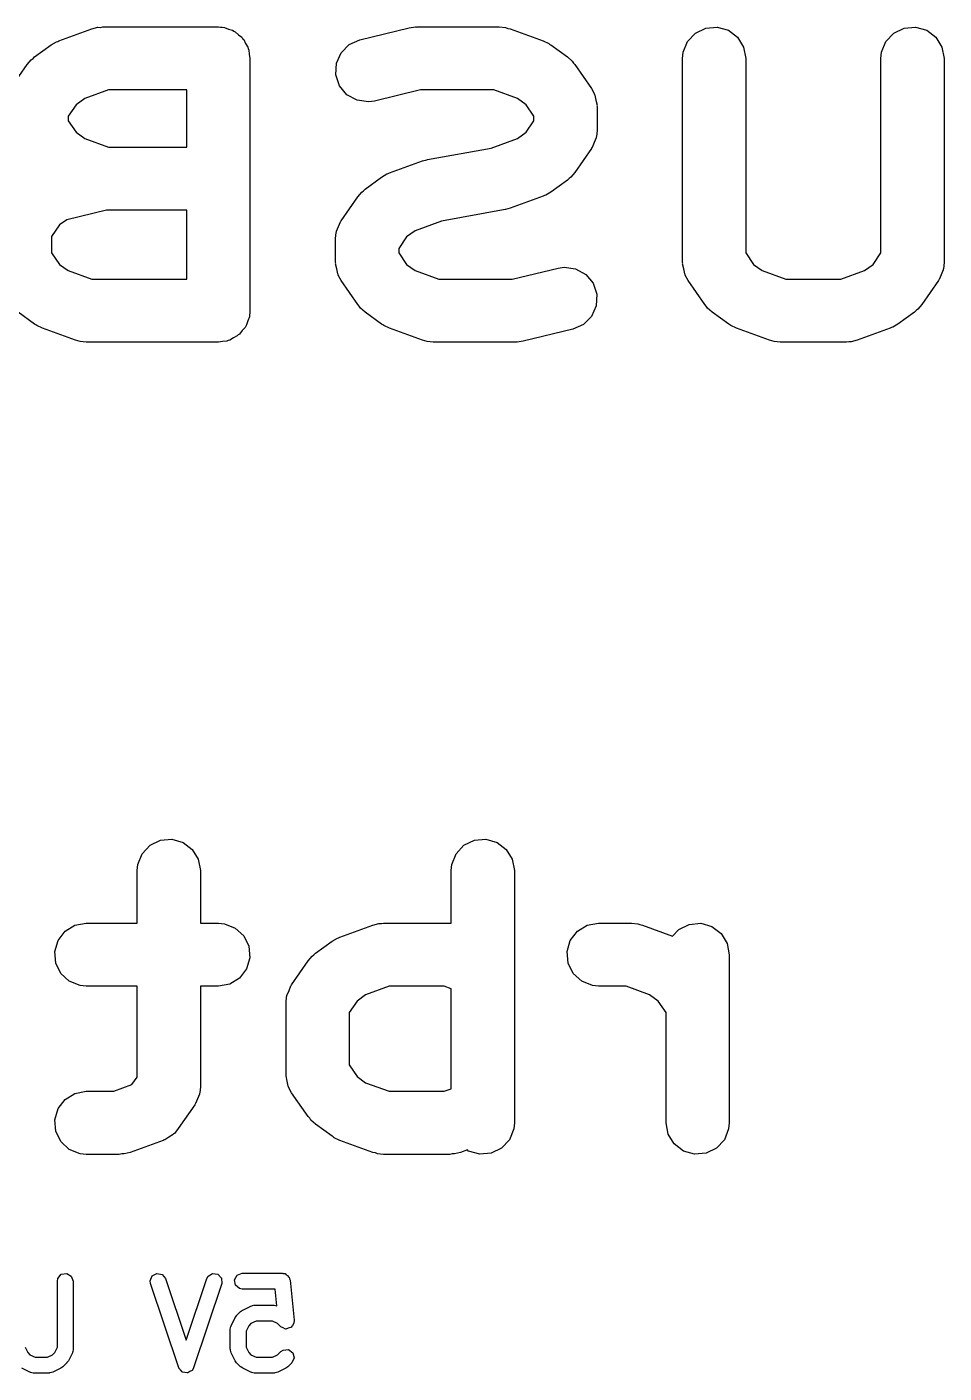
# Model space of a CAD drawing. Extents: x 100.2 to 143.8, y -105 to -53.7.
# Drawn here: x 134.12 to 142.84, y -104.83 to -92.02 of the extents above; entities that cross this region are included whole.
import ezdxf

# ---------------------------------------------------------------- set-up
doc = ezdxf.new("R2010")
doc.units = 0
doc.layers.add('BLACK', color=7, linetype='CONTINUOUS')

msp = doc.modelspace()

# ---------------------------------------------------------------- linework, layer by layer
at = {"layer": 'BLACK', "linetype": 'CONTINUOUS'}
for p, q in [((134.426, -92.1541), (134.74, -92.0398)), ((134.74, -92.0398), (134.797, -92.0252)), ((134.797, -92.0252), (134.82, -92.0259)), ((134.82, -92.0259), (134.843, -92.0217)), ((134.843, -92.0217), (135.943, -92.0217)), ((135.943, -92.0217), (135.964, -92.0238)), ((135.964, -92.0238), (135.972, -92.0231)), ((135.972, -92.0231), (135.98, -92.0253)), ((135.98, -92.0253), (136.001, -92.0274)), ((136.001, -92.0274), (136.039, -92.0424)), ((136.039, -92.0424), (136.078, -92.0537)), ((136.078, -92.0537), (136.089, -92.0627)), ((136.089, -92.0627), (136.103, -92.0681)), ((136.103, -92.0681), (136.133, -92.0957)), ((136.133, -92.0957), (136.165, -92.1202)), ((137.286, -92.1444), (137.758, -92.0302)), ((137.758, -92.0302), (137.816, -92.022)), ((137.816, -92.022), (137.822, -92.0229)), ((137.822, -92.0229), (137.829, -92.0217)), ((137.829, -92.0217), (138.614, -92.0217)), ((138.614, -92.0217), (138.673, -92.0274)), ((138.673, -92.0274), (138.694, -92.036)), ((138.694, -92.036), (138.717, -92.0398)), ((138.717, -92.0398), (139.031, -92.1541)), ((140.404, -92.1614), (140.478, -92.0809)), ((140.478, -92.0809), (140.577, -92.0326)), ((140.577, -92.0326), (140.686, -92.0231)), ((140.686, -92.0231), (140.792, -92.0537)), ((140.792, -92.0537), (140.879, -92.1202)), ((142.289, -92.1614), (142.364, -92.0809)), ((142.364, -92.0809), (142.463, -92.0326)), ((142.463, -92.0326), (142.572, -92.0231)), ((142.572, -92.0231), (142.678, -92.0537)), ((142.678, -92.0537), (142.765, -92.1202)), ((134.195, -92.3077), (134.352, -92.1934)), ((134.352, -92.1934), (134.403, -92.1637)), ((134.403, -92.1637), (134.415, -92.1606)), ((134.415, -92.1606), (134.426, -92.1541)), ((136.165, -92.1202), (136.173, -92.1328)), ((136.173, -92.1328), (136.184, -92.1428)), ((136.184, -92.1428), (136.201, -92.1792)), ((136.201, -92.1792), (136.223, -92.2137)), ((136.223, -92.2137), (136.225, -92.2283)), ((137.109, -92.2675), (137.186, -92.1894)), ((137.186, -92.1894), (137.286, -92.1444)), ((139.031, -92.1541), (139.084, -92.1793)), ((139.084, -92.1793), (139.093, -92.1879)), ((139.093, -92.1879), (139.105, -92.1934)), ((139.105, -92.1934), (139.262, -92.3077)), ((140.363, -92.2634), (140.404, -92.1614)), ((140.879, -92.1202), (140.937, -92.2137)), ((140.937, -92.2137), (140.957, -92.3217)), ((142.249, -92.2634), (142.289, -92.1614)), ((142.765, -92.1202), (142.823, -92.2137)), ((142.823, -92.2137), (142.843, -92.3217)), ((134.124, -92.3803), (134.162, -92.3355)), ((134.162, -92.3355), (134.18, -92.3235)), ((134.18, -92.3235), (134.195, -92.3077)), ((136.225, -92.2283), (136.232, -92.2415)), ((136.232, -92.2415), (136.235, -92.2819)), ((136.235, -92.2819), (136.243, -92.3217)), ((136.243, -92.3217), (136.243, -94.7217)), ((137.065, -92.3681), (137.109, -92.2675)), ((139.262, -92.3077), (139.306, -92.3466)), ((139.306, -92.3466), (139.318, -92.365)), ((140.357, -92.3217), (140.363, -92.2634)), ((140.357, -94.2646), (140.357, -92.3217)), ((140.957, -92.3217), (140.957, -94.1714)), ((142.243, -92.3217), (142.249, -92.2634)), ((142.243, -94.1714), (142.243, -92.3217)), ((142.843, -92.3217), (142.843, -94.2646)), ((133.967, -92.6089), (134.124, -92.3803)), ((137.06, -92.4779), (137.065, -92.3681)), ((137.095, -92.582), (137.06, -92.4779)), ((139.318, -92.365), (139.333, -92.3803)), ((139.333, -92.3803), (139.49, -92.6089)), ((137.165, -92.6666), (137.095, -92.582)), ((139.49, -92.6089), (139.518, -92.6602)), ((134.671, -92.7035), (134.589, -92.7626)), ((134.896, -92.6217), (134.671, -92.7035)), ((135.643, -92.6217), (134.896, -92.6217)), ((135.643, -93.1646), (135.643, -92.6217)), ((137.261, -92.7202), (137.165, -92.6666)), ((137.37, -92.7357), (137.261, -92.7202)), ((137.428, -92.7276), (137.37, -92.7357)), ((137.864, -92.6217), (137.428, -92.7276)), ((138.561, -92.6217), (137.864, -92.6217)), ((138.786, -92.7035), (138.561, -92.6217)), ((138.868, -92.7626), (138.786, -92.7035)), ((139.518, -92.6602), (139.52, -92.6659)), ((139.52, -92.6659), (139.523, -92.6709)), ((139.523, -92.6709), (139.532, -92.7192)), ((139.532, -92.7192), (139.543, -92.7673)), ((134.589, -92.7626), (134.514, -92.872)), ((138.943, -92.872), (138.868, -92.7626)), ((139.543, -92.7673), (139.542, -92.7731)), ((139.542, -92.7731), (139.543, -92.7789)), ((139.543, -92.7789), (139.543, -93.0074)), ((134.514, -92.872), (134.514, -92.9143)), ((134.514, -92.9143), (134.589, -93.0236)), ((138.868, -93.0236), (138.943, -92.9143)), ((138.943, -92.9143), (138.943, -92.872)), ((134.589, -93.0236), (134.671, -93.0828)), ((134.671, -93.0828), (134.896, -93.1646)), ((138.536, -93.174), (138.786, -93.0828)), ((138.786, -93.0828), (138.868, -93.0236)), ((139.515, -93.122), (139.496, -93.1677)), ((139.535, -93.077), (139.515, -93.122)), ((139.537, -93.0657), (139.535, -93.0711)), ((139.535, -93.0711), (139.535, -93.077)), ((139.543, -93.0074), (139.537, -93.0657)), ((134.896, -93.1646), (135.643, -93.1646)), ((137.932, -93.2837), (138.536, -93.174)), ((139.49, -93.1774), (139.333, -93.406)), ((139.492, -93.172), (139.49, -93.1774)), ((139.496, -93.1677), (139.492, -93.172)), ((137.569, -93.4112), (137.883, -93.2969)), ((137.883, -93.2969), (137.926, -93.2858)), ((137.926, -93.2858), (137.932, -93.2837)), ((137.338, -93.5648), (137.495, -93.4505)), ((137.495, -93.4505), (137.545, -93.4209)), ((137.545, -93.4209), (137.558, -93.4177)), ((137.558, -93.4177), (137.569, -93.4112)), ((139.262, -93.4786), (139.105, -93.5929)), ((139.277, -93.4628), (139.262, -93.4786)), ((139.295, -93.4507), (139.277, -93.4628)), ((139.333, -93.406), (139.295, -93.4507)), ((137.267, -93.6375), (137.305, -93.5927)), ((137.305, -93.5927), (137.323, -93.5806)), ((137.323, -93.5806), (137.338, -93.5648)), ((139.031, -93.6322), (138.717, -93.7465)), ((139.042, -93.6257), (139.031, -93.6322)), ((139.055, -93.6226), (139.042, -93.6257)), ((139.105, -93.5929), (139.055, -93.6226)), ((137.11, -93.866), (137.267, -93.6375)), ((138.668, -93.7597), (138.064, -93.8695)), ((138.674, -93.7576), (138.668, -93.7597)), ((138.717, -93.7465), (138.674, -93.7576)), ((134.5, -93.8564), (134.432, -93.9055)), ((134.879, -93.7646), (134.5, -93.8564)), ((135.643, -93.7646), (134.879, -93.7646)), ((135.643, -94.4217), (135.643, -93.7646)), ((137.085, -93.9214), (137.104, -93.8757)), ((137.104, -93.8757), (137.108, -93.8714)), ((137.108, -93.8714), (137.11, -93.866)), ((138.064, -93.8695), (137.814, -93.9606)), ((134.432, -93.9055), (134.357, -94.0149)), ((134.357, -94.0149), (134.357, -94.1714)), ((137.057, -94.036), (137.063, -93.9777)), ((137.063, -93.9777), (137.065, -93.9723)), ((137.065, -93.9664), (137.085, -93.9214)), ((137.065, -93.9723), (137.065, -93.9664)), ((137.732, -94.0198), (137.657, -94.1292)), ((137.814, -93.9606), (137.732, -94.0198)), ((137.057, -94.2646), (137.057, -94.036)), ((137.657, -94.1292), (137.657, -94.1714)), ((134.357, -94.1714), (134.432, -94.2808)), ((137.058, -94.2703), (137.057, -94.2646)), ((137.057, -94.2761), (137.058, -94.2703)), ((137.068, -94.3242), (137.057, -94.2761)), ((137.657, -94.1714), (137.732, -94.2808)), ((140.358, -94.2703), (140.357, -94.2646)), ((140.357, -94.2761), (140.358, -94.2703)), ((140.368, -94.3242), (140.357, -94.2761)), ((140.957, -94.1714), (141.032, -94.2808)), ((142.168, -94.2808), (142.243, -94.1714)), ((142.843, -94.2646), (142.837, -94.3228)), ((134.432, -94.2808), (134.514, -94.3399)), ((134.514, -94.3399), (134.739, -94.4217)), ((137.077, -94.3726), (137.068, -94.3242)), ((137.08, -94.3776), (137.077, -94.3726)), ((137.082, -94.3833), (137.08, -94.3776)), ((137.11, -94.4345), (137.082, -94.3833)), ((137.732, -94.2808), (137.814, -94.3399)), ((137.814, -94.3399), (138.039, -94.4217)), ((138.736, -94.4217), (139.172, -94.3159)), ((139.172, -94.3159), (139.23, -94.3077)), ((139.23, -94.3077), (139.339, -94.3232)), ((139.339, -94.3232), (139.435, -94.3769)), ((139.435, -94.3769), (139.505, -94.4614)), ((140.377, -94.3726), (140.368, -94.3242)), ((140.38, -94.3776), (140.377, -94.3726)), ((140.382, -94.3833), (140.38, -94.3776)), ((140.41, -94.4345), (140.382, -94.3833)), ((141.032, -94.2808), (141.114, -94.3399)), ((141.114, -94.3399), (141.339, -94.4217)), ((141.861, -94.4217), (142.086, -94.3399)), ((142.086, -94.3399), (142.168, -94.2808)), ((142.815, -94.3791), (142.796, -94.4249)), ((142.835, -94.3341), (142.815, -94.3791)), ((142.837, -94.3228), (142.835, -94.3283)), ((142.835, -94.3283), (142.835, -94.3341)), ((134.739, -94.4217), (135.643, -94.4217)), ((137.267, -94.6631), (137.11, -94.4345)), ((138.039, -94.4217), (138.736, -94.4217)), ((139.505, -94.4614), (139.54, -94.5655)), ((140.567, -94.6631), (140.41, -94.4345)), ((141.339, -94.4217), (141.861, -94.4217)), ((142.79, -94.4345), (142.633, -94.6631)), ((142.792, -94.4292), (142.79, -94.4345)), ((142.796, -94.4249), (142.792, -94.4292)), ((139.54, -94.5655), (139.535, -94.6753)), ((134.195, -94.85), (134.038, -94.7358)), ((136.237, -94.78), (136.222, -94.8176)), ((136.239, -94.7585), (136.237, -94.78)), ((136.241, -94.751), (136.239, -94.7585)), ((136.243, -94.7217), (136.241, -94.7432)), ((136.241, -94.7432), (136.241, -94.751)), ((137.282, -94.6785), (137.267, -94.6631)), ((137.294, -94.6969), (137.282, -94.6785)), ((137.338, -94.7358), (137.294, -94.6969)), ((137.495, -94.85), (137.338, -94.7358)), ((139.491, -94.7759), (139.414, -94.854)), ((139.535, -94.6753), (139.491, -94.7759)), ((140.582, -94.6785), (140.567, -94.6631)), ((140.594, -94.6969), (140.582, -94.6785)), ((140.638, -94.7358), (140.594, -94.6969)), ((140.795, -94.85), (140.638, -94.7358)), ((142.562, -94.7358), (142.405, -94.85)), ((142.577, -94.72), (142.562, -94.7358)), ((142.595, -94.7079), (142.577, -94.72)), ((142.633, -94.6631), (142.595, -94.7079)), ((134.207, -94.8556), (134.195, -94.85)), ((134.216, -94.8641), (134.207, -94.8556)), ((134.269, -94.8894), (134.216, -94.8641)), ((134.583, -95.0037), (134.269, -94.8894)), ((136.169, -94.9117), (136.144, -94.944)), ((136.196, -94.882), (136.169, -94.9117)), ((136.202, -94.8683), (136.196, -94.882)), ((136.211, -94.8565), (136.202, -94.8683)), ((136.222, -94.8176), (136.211, -94.8565)), ((137.507, -94.8556), (137.495, -94.85)), ((137.516, -94.8641), (137.507, -94.8556)), ((137.569, -94.8894), (137.516, -94.8641)), ((137.883, -95.0037), (137.569, -94.8894)), ((139.314, -94.899), (138.842, -95.0133)), ((139.414, -94.854), (139.314, -94.899)), ((140.807, -94.8556), (140.795, -94.85)), ((140.816, -94.8641), (140.807, -94.8556)), ((140.869, -94.8894), (140.816, -94.8641)), ((141.183, -95.0037), (140.869, -94.8894)), ((142.331, -94.8894), (142.017, -95.0037)), ((142.342, -94.8829), (142.331, -94.8894)), ((142.355, -94.8797), (142.342, -94.8829)), ((142.405, -94.85), (142.355, -94.8797)), ((134.606, -95.0074), (134.583, -95.0037)), ((134.627, -95.016), (134.606, -95.0074)), ((134.686, -95.0217), (134.627, -95.016)), ((135.943, -95.0217), (134.686, -95.0217)), ((135.983, -95.0143), (135.943, -95.0217)), ((136.023, -95.0108), (135.983, -95.0143)), ((136.036, -95.0043), (136.023, -95.0108)), ((136.051, -95.0016), (136.036, -95.0043)), ((136.085, -94.9803), (136.051, -95.0016)), ((136.122, -94.9626), (136.085, -94.9803)), ((136.132, -94.9517), (136.122, -94.9626)), ((136.144, -94.944), (136.132, -94.9517)), ((137.906, -95.0074), (137.883, -95.0037)), ((137.927, -95.016), (137.906, -95.0074)), ((137.986, -95.0217), (137.927, -95.016)), ((138.771, -95.0217), (137.986, -95.0217)), ((138.778, -95.0205), (138.771, -95.0217)), ((138.784, -95.0214), (138.778, -95.0205)), ((138.842, -95.0133), (138.784, -95.0214)), ((141.206, -95.0074), (141.183, -95.0037)), ((141.227, -95.016), (141.206, -95.0074)), ((141.286, -95.0217), (141.227, -95.016)), ((141.914, -95.0217), (141.286, -95.0217)), ((141.937, -95.0175), (141.914, -95.0217)), ((141.96, -95.0182), (141.937, -95.0175)), ((142.017, -95.0037), (141.96, -95.0182)), ((135.293, -99.8089), (135.391, -99.7606)), ((135.391, -99.7606), (135.501, -99.7511)), ((135.501, -99.7511), (135.606, -99.7817)), ((135.606, -99.7817), (135.694, -99.8482)), ((138.278, -99.8089), (138.377, -99.7606)), ((138.377, -99.7606), (138.486, -99.7511)), ((138.486, -99.7511), (138.592, -99.7817)), ((138.592, -99.7817), (138.679, -99.8482)), ((135.177, -99.9914), (135.218, -99.8894)), ((135.218, -99.8894), (135.293, -99.8089)), ((135.694, -99.8482), (135.751, -99.9417)), ((138.163, -99.9914), (138.204, -99.8894)), ((138.204, -99.8894), (138.278, -99.8089)), ((138.679, -99.8482), (138.737, -99.9417)), ((135.171, -100.05), (135.177, -99.9914)), ((135.751, -99.9417), (135.771, -100.05)), ((138.157, -100.05), (138.163, -99.9914)), ((138.737, -99.9417), (138.757, -100.05)), ((135.171, -100.55), (135.171, -100.05)), ((135.771, -100.05), (135.771, -100.55)), ((138.157, -100.551), (138.157, -100.05)), ((138.757, -100.05), (138.757, -102.45)), ((134.578, -100.57), (134.686, -100.55)), ((134.686, -100.55), (135.171, -100.55)), ((135.771, -100.55), (135.943, -100.55)), ((135.943, -100.55), (136.001, -100.555)), ((137.412, -100.568), (137.468, -100.553)), ((137.468, -100.553), (137.492, -100.554)), ((137.492, -100.554), (137.514, -100.55)), ((137.514, -100.55), (138.143, -100.55)), ((138.143, -100.55), (138.157, -100.551)), ((139.449, -100.57), (139.557, -100.55)), ((139.557, -100.55), (139.871, -100.55)), ((139.871, -100.55), (139.93, -100.555)), ((140.42, -100.561), (140.529, -100.551)), ((140.529, -100.551), (140.635, -100.582)), ((134.418, -100.715), (134.484, -100.627)), ((134.484, -100.627), (134.578, -100.57)), ((136.001, -100.555), (136.103, -100.596)), ((136.103, -100.596), (136.184, -100.671)), ((136.184, -100.671), (136.232, -100.77)), ((137.097, -100.682), (137.412, -100.568)), ((139.289, -100.715), (139.356, -100.627)), ((139.356, -100.627), (139.449, -100.57)), ((139.93, -100.555), (139.951, -100.564)), ((139.951, -100.564), (139.974, -100.568)), ((139.974, -100.568), (140.262, -100.673)), ((140.262, -100.673), (140.321, -100.609)), ((140.321, -100.609), (140.42, -100.561)), ((140.635, -100.582), (140.722, -100.648)), ((140.722, -100.648), (140.78, -100.742)), ((134.387, -100.82), (134.418, -100.715)), ((136.232, -100.77), (136.241, -100.879)), ((136.866, -100.836), (137.024, -100.721)), ((137.024, -100.721), (137.074, -100.692)), ((137.074, -100.692), (137.086, -100.689)), ((137.086, -100.689), (137.097, -100.682)), ((139.259, -100.82), (139.289, -100.715)), ((140.78, -100.742), (140.8, -100.85)), ((134.397, -100.93), (134.387, -100.82)), ((134.445, -101.029), (134.397, -100.93)), ((136.241, -100.879), (136.211, -100.985)), ((136.639, -101.137), (136.796, -100.908)), ((136.796, -100.908), (136.833, -100.864)), ((136.833, -100.864), (136.851, -100.851)), ((136.851, -100.851), (136.866, -100.836)), ((139.268, -100.93), (139.259, -100.82)), ((139.316, -101.029), (139.268, -100.93)), ((140.8, -100.85), (140.8, -102.45)), ((134.525, -101.103), (134.445, -101.029)), ((136.211, -100.985), (136.144, -101.072)), ((139.397, -101.103), (139.316, -101.029)), ((134.627, -101.144), (134.525, -101.103)), ((134.686, -101.15), (134.627, -101.144)), ((135.171, -101.15), (134.686, -101.15)), ((135.171, -102.014), (135.171, -101.15)), ((135.943, -101.15), (135.771, -101.15)), ((135.771, -101.15), (135.771, -102.107)), ((136.051, -101.13), (135.943, -101.15)), ((136.144, -101.072), (136.051, -101.13)), ((136.594, -101.237), (136.614, -101.192)), ((136.614, -101.192), (136.632, -101.147)), ((136.632, -101.147), (136.636, -101.142)), ((136.636, -101.142), (136.639, -101.137)), ((137.567, -101.15), (137.342, -101.231)), ((138.09, -101.15), (137.567, -101.15)), ((138.157, -101.174), (138.09, -101.15)), ((138.157, -102.125), (138.157, -101.174)), ((139.499, -101.144), (139.397, -101.103)), ((139.557, -101.15), (139.499, -101.144)), ((139.819, -101.15), (139.557, -101.15)), ((140.043, -101.231), (139.819, -101.15)), ((136.586, -101.307), (136.591, -101.249)), ((136.586, -101.993), (136.586, -101.307)), ((136.591, -101.249), (136.594, -101.243)), ((136.594, -101.243), (136.594, -101.237)), ((137.261, -101.291), (137.186, -101.4)), ((137.342, -101.231), (137.261, -101.291)), ((140.125, -101.291), (140.043, -101.231)), ((140.2, -101.4), (140.125, -101.291)), ((137.186, -101.4), (137.186, -101.899)), ((140.2, -102.45), (140.2, -101.4)), ((137.186, -101.899), (137.261, -102.009)), ((134.947, -102.15), (135.121, -102.086)), ((135.121, -102.086), (135.171, -102.014)), ((136.587, -101.998), (136.586, -101.993)), ((136.586, -102.004), (136.587, -101.998)), ((136.597, -102.052), (136.586, -102.004)), ((136.606, -102.101), (136.597, -102.052)), ((137.261, -102.009), (137.342, -102.068)), ((137.342, -102.068), (137.567, -102.15)), ((134.484, -102.227), (134.578, -102.17)), ((134.578, -102.17), (134.686, -102.15)), ((134.686, -102.15), (134.947, -102.15)), ((135.763, -102.176), (135.743, -102.221)), ((135.764, -102.171), (135.763, -102.176)), ((135.766, -102.165), (135.764, -102.171)), ((135.771, -102.107), (135.766, -102.165)), ((136.609, -102.106), (136.606, -102.101)), ((136.61, -102.111), (136.609, -102.106)), ((136.639, -102.163), (136.61, -102.111)), ((136.796, -102.391), (136.639, -102.163)), ((137.567, -102.15), (138.09, -102.15)), ((138.09, -102.15), (138.157, -102.125)), ((134.387, -102.42), (134.418, -102.315)), ((134.418, -102.315), (134.484, -102.227)), ((135.719, -102.277), (135.561, -102.505)), ((135.721, -102.271), (135.719, -102.277)), ((135.725, -102.267), (135.721, -102.271)), ((135.743, -102.221), (135.725, -102.267)), ((134.397, -102.53), (134.387, -102.42)), ((136.811, -102.406), (136.796, -102.391)), ((136.823, -102.425), (136.811, -102.406)), ((136.866, -102.464), (136.823, -102.425)), ((137.024, -102.578), (136.866, -102.464)), ((138.757, -102.45), (138.751, -102.508)), ((140.22, -102.558), (140.2, -102.45)), ((140.8, -102.45), (140.794, -102.508)), ((134.445, -102.629), (134.397, -102.53)), ((135.471, -102.585), (135.432, -102.611)), ((135.511, -102.562), (135.471, -102.585)), ((135.517, -102.555), (135.511, -102.562)), ((135.524, -102.55), (135.517, -102.555)), ((135.561, -102.505), (135.524, -102.55)), ((137.035, -102.584), (137.024, -102.578)), ((137.045, -102.592), (137.035, -102.584)), ((137.097, -102.617), (137.045, -102.592)), ((138.751, -102.508), (138.711, -102.61)), ((140.278, -102.651), (140.22, -102.558)), ((140.794, -102.508), (140.754, -102.61)), ((134.525, -102.703), (134.445, -102.629)), ((134.627, -102.744), (134.525, -102.703)), ((135.417, -102.617), (135.103, -102.732)), ((135.424, -102.613), (135.417, -102.617)), ((135.432, -102.611), (135.424, -102.613)), ((137.412, -102.732), (137.097, -102.617)), ((138.31, -102.708), (138.245, -102.732)), ((138.322, -102.718), (138.31, -102.708)), ((138.428, -102.748), (138.322, -102.718)), ((138.636, -102.691), (138.537, -102.739)), ((138.711, -102.61), (138.636, -102.691)), ((140.365, -102.718), (140.278, -102.651)), ((140.471, -102.748), (140.365, -102.718)), ((140.679, -102.691), (140.58, -102.739)), ((140.754, -102.61), (140.679, -102.691)), ((134.686, -102.75), (134.627, -102.744)), ((135, -102.75), (134.686, -102.75)), ((135.023, -102.745), (135, -102.75)), ((135.046, -102.746), (135.023, -102.745)), ((135.103, -102.732), (135.046, -102.746)), ((137.435, -102.735), (137.412, -102.732)), ((137.456, -102.744), (137.435, -102.735)), ((137.514, -102.75), (137.456, -102.744)), ((138.143, -102.75), (137.514, -102.75)), ((138.166, -102.745), (138.143, -102.75)), ((138.189, -102.746), (138.166, -102.745)), ((138.245, -102.732), (138.189, -102.746)), ((138.537, -102.739), (138.428, -102.748)), ((140.58, -102.739), (140.471, -102.748)), ((134.449, -103.891), (134.5, -103.882)), ((134.5, -103.882), (134.544, -103.908)), ((135.313, -103.906), (135.358, -103.882)), ((135.358, -103.882), (135.409, -103.892)), ((135.844, -103.909), (135.888, -103.882)), ((135.888, -103.882), (135.938, -103.89)), ((136.121, -103.898), (136.169, -103.881)), ((136.169, -103.881), (136.55, -103.881)), ((136.55, -103.881), (136.554, -103.882)), ((136.554, -103.882), (136.556, -103.881)), ((136.556, -103.881), (136.559, -103.882)), ((136.559, -103.882), (136.576, -103.885)), ((134.412, -103.956), (134.416, -103.93)), ((134.412, -104.586), (134.412, -103.956)), ((134.416, -103.93), (134.449, -103.891)), ((134.544, -103.908), (134.562, -103.956)), ((134.562, -103.956), (134.562, -104.604)), ((135.294, -103.954), (135.313, -103.906)), ((135.298, -103.98), (135.294, -103.954)), ((135.565, -104.78), (135.298, -103.98)), ((135.409, -103.892), (135.441, -103.932)), ((135.441, -103.932), (135.636, -104.519)), ((135.636, -104.519), (135.832, -103.932)), ((135.974, -103.98), (135.707, -104.78)), ((135.832, -103.932), (135.844, -103.909)), ((135.938, -103.89), (135.972, -103.928)), ((135.972, -103.928), (135.974, -103.98)), ((136.096, -103.943), (136.121, -103.898)), ((136.104, -103.993), (136.096, -103.943)), ((136.144, -104.026), (136.104, -103.993)), ((136.576, -103.885), (136.588, -103.896)), ((136.588, -103.896), (136.603, -103.902)), ((136.603, -103.902), (136.607, -103.912)), ((136.607, -103.912), (136.615, -103.918)), ((136.615, -103.918), (136.618, -103.934)), ((136.618, -103.934), (136.625, -103.948)), ((136.625, -103.948), (136.663, -104.329)), ((136.169, -104.031), (136.144, -104.026)), ((136.482, -104.031), (136.169, -104.031)), ((136.498, -104.19), (136.482, -104.031)), ((136.116, -104.284), (136.154, -104.246)), ((136.154, -104.246), (136.173, -104.233)), ((136.173, -104.233), (136.174, -104.232)), ((136.174, -104.232), (136.25, -104.194)), ((136.25, -104.194), (136.275, -104.186)), ((136.275, -104.186), (136.279, -104.187)), ((136.279, -104.187), (136.284, -104.186)), ((136.284, -104.186), (136.474, -104.186)), ((136.474, -104.186), (136.498, -104.19)), ((136.056, -104.413), (136.061, -104.387)), ((136.061, -104.387), (136.064, -104.384)), ((136.064, -104.38), (136.102, -104.303)), ((136.064, -104.384), (136.064, -104.38)), ((136.102, -104.303), (136.116, -104.285)), ((136.116, -104.285), (136.116, -104.284)), ((136.231, -104.381), (136.206, -104.431)), ((136.252, -104.36), (136.231, -104.381)), ((136.301, -104.336), (136.252, -104.36)), ((136.456, -104.336), (136.301, -104.336)), ((136.506, -104.36), (136.456, -104.336)), ((136.535, -104.39), (136.506, -104.36)), ((136.536, -104.39), (136.535, -104.39)), ((136.536, -104.391), (136.536, -104.39)), ((136.559, -104.401), (136.536, -104.391)), ((136.646, -104.377), (136.632, -104.398)), ((136.661, -104.356), (136.646, -104.377)), ((136.663, -104.329), (136.661, -104.355)), ((136.661, -104.355), (136.661, -104.356)), ((136.661, -104.356), (136.661, -104.356)), ((136.056, -104.604), (136.056, -104.413)), ((136.206, -104.431), (136.206, -104.586)), ((136.582, -104.412), (136.559, -104.401)), ((136.583, -104.412), (136.582, -104.411)), ((136.582, -104.411), (136.582, -104.412)), ((136.607, -104.405), (136.583, -104.412)), ((136.631, -104.398), (136.607, -104.405)), ((136.632, -104.398), (136.631, -104.398)), ((136.632, -104.398), (136.632, -104.398)), ((134.104, -104.586), (134.129, -104.635)), ((134.129, -104.635), (134.15, -104.656)), ((134.366, -104.656), (134.387, -104.635)), ((134.387, -104.635), (134.412, -104.586)), ((134.554, -104.637), (134.516, -104.713)), ((134.557, -104.629), (134.554, -104.633)), ((134.554, -104.633), (134.554, -104.637)), ((134.562, -104.604), (134.557, -104.629)), ((136.058, -104.608), (136.056, -104.604)), ((136.057, -104.612), (136.058, -104.608)), ((136.064, -104.637), (136.057, -104.612)), ((136.102, -104.713), (136.064, -104.637)), ((136.206, -104.586), (136.231, -104.635)), ((136.231, -104.635), (136.252, -104.656)), ((136.506, -104.656), (136.535, -104.627)), ((136.535, -104.627), (136.557, -104.612)), ((136.557, -104.612), (136.608, -104.607)), ((136.608, -104.607), (136.65, -104.637)), ((136.65, -104.637), (136.663, -104.686)), ((134.15, -104.656), (134.199, -104.681)), ((134.199, -104.681), (134.316, -104.681)), ((134.316, -104.681), (134.366, -104.656)), ((134.463, -104.771), (134.445, -104.784)), ((134.501, -104.733), (134.463, -104.771)), ((134.502, -104.731), (134.501, -104.733)), ((134.516, -104.713), (134.502, -104.731)), ((135.566, -104.781), (135.565, -104.78)), ((135.707, -104.78), (135.695, -104.803)), ((136.103, -104.714), (136.102, -104.713)), ((136.116, -104.733), (136.103, -104.714)), ((136.154, -104.771), (136.116, -104.733)), ((136.156, -104.772), (136.154, -104.771)), ((136.174, -104.785), (136.156, -104.772)), ((136.252, -104.656), (136.301, -104.681)), ((136.301, -104.681), (136.456, -104.681)), ((136.456, -104.681), (136.506, -104.656)), ((136.603, -104.771), (136.585, -104.784)), ((136.641, -104.733), (136.603, -104.771)), ((136.663, -104.686), (136.641, -104.733)), ((134.148, -104.823), (134.072, -104.785)), ((134.153, -104.823), (134.148, -104.823)), ((134.156, -104.826), (134.153, -104.823)), ((134.182, -104.831), (134.156, -104.826)), ((134.334, -104.831), (134.182, -104.831)), ((134.338, -104.829), (134.334, -104.831)), ((134.343, -104.83), (134.338, -104.829)), ((134.368, -104.823), (134.343, -104.83)), ((134.444, -104.785), (134.368, -104.823)), ((134.445, -104.784), (134.444, -104.785)), ((135.566, -104.783), (135.566, -104.781)), ((135.582, -104.801), (135.566, -104.783)), ((135.597, -104.82), (135.582, -104.801)), ((135.599, -104.82), (135.597, -104.82)), ((135.6, -104.822), (135.599, -104.82)), ((135.624, -104.825), (135.6, -104.822)), ((135.647, -104.83), (135.624, -104.825)), ((135.649, -104.829), (135.647, -104.83)), ((135.651, -104.829), (135.649, -104.829)), ((135.671, -104.817), (135.651, -104.829)), ((135.692, -104.806), (135.671, -104.817)), ((135.693, -104.804), (135.692, -104.806)), ((135.695, -104.803), (135.693, -104.804)), ((136.25, -104.823), (136.174, -104.785)), ((136.255, -104.823), (136.25, -104.823)), ((136.258, -104.826), (136.255, -104.823)), ((136.284, -104.831), (136.258, -104.826)), ((136.474, -104.831), (136.284, -104.831)), ((136.478, -104.829), (136.474, -104.831)), ((136.483, -104.83), (136.478, -104.829)), ((136.508, -104.823), (136.483, -104.83)), ((136.584, -104.785), (136.508, -104.823)), ((136.585, -104.784), (136.584, -104.785))]:
    msp.add_line(p, q, dxfattribs=at)

doc.saveas('drawing.dxf')
